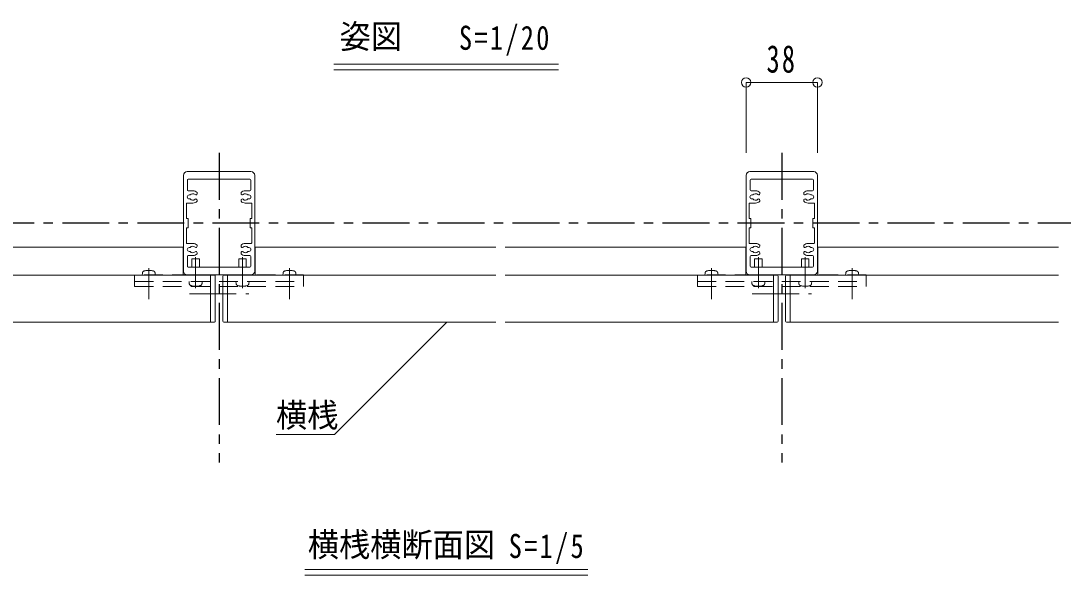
# Model space of a CAD drawing. Units: millimetres at full size, sheet at 1:5, with parts at other scales. Extents: x -1050 to 1050, y -742 to 742.
# Drawn here: x 142 to 698, y -224 to 71 of the extents above; entities that cross this region are included whole.
import ezdxf
from ezdxf.enums import TextEntityAlignment as Align

# ---------------------------------------------------------------- set-up
doc = ezdxf.new("R2010")
doc.units = ezdxf.units.MM
doc.header["$LTSCALE"] = 5
for name, pattern in [('CHAIN1', [8, 5, -1, 1, -1]), ('DASHED1', [1.8, 1.2, -0.6]), ('DASHED2', [3, 2, -1])]:
    doc.linetypes.add(name, pattern=pattern)
doc.layers.add('0-0_通り芯', color=7, linetype='CHAIN1')
for name, color, linetype, lineweight in [('0-3_寸法', 54, 'Continuous', 20), ('0-4_手摺部材', 92, 'Continuous', 20), ('0-6_パネル', 4, 'Continuous', 20), ('0-9_文字', 3, 'Continuous', 20), ('0-A_支柱', 6, 'Continuous', 20)]:
    doc.layers.add(name, color=color, linetype=linetype, lineweight=lineweight)
doc.styles.add('ＭＳ ゴシック', font='')
doc.styles.get('ＭＳ ゴシック').set_extended_font_data('MS Gothic')

# ---------------------------------------------------------------- blocks, each defined once
blk = doc.blocks.new('dimension_origin')
at = {"color": 0, "linetype": 'Continuous', "lineweight": -2}
blk.add_circle((0, 0), 1.25, dxfattribs=at)

msp = doc.modelspace()

# ---------------------------------------------------------------- linework, layer by layer
at = {"layer": '0-0_通り芯'}
for p, q in [((248.02, 0.707), (248.02, -164.293)), ((548.02, 0.707), (548.02, -164.293)), ((909.462, -36.793), (-277.5, -36.793))]:
    msp.add_line(p, q, dxfattribs=at)
at = {"layer": '0-3_寸法'}
for p, q in [((567.02, 38.207), (529.02, 38.207)), ((529.02, 38.207), (529.02, 0.707)), ((567.02, 38.207), (567.02, 0.707))]:
    msp.add_line(p, q, dxfattribs=at)
at = {"layer": '0-4_手摺部材', "linetype": 'CHAIN1'}
for p, q in [((235.52, -54.793), (235.52, -71.393)), ((260.52, -54.793), (260.52, -71.393)), ((535.52, -54.793), (535.52, -71.393)), ((560.52, -54.793), (560.52, -71.393)), ((210.52, -77.293), (210.52, -60.693)), ((285.52, -77.293), (285.52, -60.693)), ((510.52, -77.293), (510.52, -60.693)), ((585.52, -77.293), (585.52, -60.693)), ((232.22, -74.493), (263.82, -74.493)), ((532.22, -74.493), (563.82, -74.493))]:
    msp.add_line(p, q, dxfattribs=at)
at = {"layer": '0-4_手摺部材', "linetype": 'DASHED1'}
for p, q in [((207.118, -63.374), (207.02, -64.493)), ((214.02, -64.493), (207.02, -64.493)), ((213.922, -63.374), (214.02, -64.493)), ((282.118, -63.374), (282.02, -64.493)), ((289.02, -64.493), (282.02, -64.493)), ((288.922, -63.374), (289.02, -64.493)), ((507.118, -63.374), (507.02, -64.493)), ((514.02, -64.493), (507.02, -64.493)), ((513.922, -63.374), (514.02, -64.493)), ((582.118, -63.374), (582.02, -64.493)), ((589.02, -64.493), (582.02, -64.493)), ((588.922, -63.374), (589.02, -64.493)), ((232.118, -68.912), (232.02, -67.793)), ((238.922, -68.912), (239.02, -67.793)), ((257.118, -68.912), (257.02, -67.793)), ((263.922, -68.912), (264.02, -67.793)), ((532.118, -68.912), (532.02, -67.793)), ((538.922, -68.912), (539.02, -67.793)), ((557.118, -68.912), (557.02, -67.793)), ((563.922, -68.912), (564.02, -67.793))]:
    msp.add_line(p, q, dxfattribs=at)
at = {"layer": '0-4_手摺部材', "linetype": 'DASHED2'}
for p, q in [((293.02, -70.493), (293.02, -64.293)), ((593.02, -70.493), (593.02, -64.293)), ((203.02, -67.793), (293.02, -67.793)), ((203.02, -70.493), (293.02, -70.493)), ((503.02, -67.793), (593.02, -67.793)), ((503.02, -70.493), (593.02, -70.493))]:
    msp.add_line(p, q, dxfattribs=at)
at = {"layer": '0-4_手摺部材'}
for points in [[(237.52, -60.193), (237.52, -55.793), (233.52, -55.793), (233.52, -60.193)], [(258.52, -60.193), (258.52, -55.793), (262.52, -55.793), (262.52, -60.193)], [(537.52, -60.193), (537.52, -55.793), (533.52, -55.793), (533.52, -60.193)], [(558.52, -60.193), (558.52, -55.793), (562.52, -55.793), (562.52, -60.193)]]:
    msp.add_lwpolyline(points, dxfattribs=at)
at = {"layer": '0-4_手摺部材', "linetype": 'DASHED2'}
for points in [[(293.02, -64.293), (203.02, -64.293), (203.02, -70.493)], [(593.02, -64.293), (503.02, -64.293), (503.02, -70.493)]]:
    msp.add_lwpolyline(points, dxfattribs=at)
at = {"layer": '0-4_手摺部材', "linetype": 'DASHED1'}
for centre, radius, start, end in [((208.413, -63.487), 1.3, 105.88079, 174.99999), ((210.52, -70.893), 9, 74.11915, 105.88085), ((212.627, -63.487), 1.3, 5.00001, 74.11912), ((283.413, -63.487), 1.3, 105.88079, 174.99999), ((285.52, -70.893), 9, 74.11915, 105.88085), ((287.627, -63.487), 1.3, 5.00001, 74.11912), ((508.413, -63.487), 1.3, 105.88079, 174.99999), ((510.52, -70.893), 9, 74.11915, 105.88085), ((512.627, -63.487), 1.3, 5.00001, 74.11912), ((583.413, -63.487), 1.3, 105.88079, 174.99999), ((585.52, -70.893), 9, 74.11915, 105.88085), ((587.627, -63.487), 1.3, 5.00001, 74.11912), ((233.413, -68.799), 1.3, 185.00001, 254.11912), ((235.52, -61.393), 9, 254.11915, 285.88085), ((237.627, -68.799), 1.3, 285.88083, 354.99999), ((258.413, -68.799), 1.3, 185.00001, 254.11912), ((260.52, -61.393), 9, 254.11915, 285.88085), ((262.627, -68.799), 1.3, 285.88083, 354.99999), ((533.413, -68.799), 1.3, 185.00001, 254.11912), ((535.52, -61.393), 9, 254.11915, 285.88085), ((537.627, -68.799), 1.3, 285.88083, 354.99999), ((558.413, -68.799), 1.3, 185.00001, 254.11912), ((560.52, -61.393), 9, 254.11915, 285.88085), ((562.627, -68.799), 1.3, 285.88083, 354.99999)]:
    msp.add_arc(centre, radius, start, end, dxfattribs=at)
at = {"layer": '0-6_パネル'}
for p, q in [((103.02, -49.493), (228.82, -49.493)), ((228.82, -49.493), (228.82, -64.493)), ((267.22, -49.493), (267.22, -64.493)), ((395.52, -49.493), (267.22, -49.493)), ((400.52, -49.493), (528.82, -49.493)), ((528.82, -49.493), (528.82, -64.493)), ((567.22, -49.493), (567.22, -64.493)), ((695.52, -49.493), (567.22, -49.493)), ((103.02, -64.493), (243.52, -64.493)), ((243.52, -64.493), (243.52, -89.493)), ((245.52, -64.493), (243.52, -64.493)), ((246.02, -88.993), (246.02, -64.993)), ((250.02, -88.993), (250.02, -64.993)), ((250.52, -64.493), (252.52, -64.493)), ((252.52, -64.493), (395.52, -64.493)), ((400.52, -64.493), (543.52, -64.493)), ((543.52, -64.493), (543.52, -89.493)), ((545.52, -64.493), (543.52, -64.493)), ((546.02, -88.993), (546.02, -64.993)), ((550.02, -88.993), (550.02, -64.993)), ((550.52, -64.493), (552.52, -64.493)), ((552.52, -64.493), (695.52, -64.493)), ((103.02, -89.493), (243.52, -89.493)), ((243.52, -89.493), (245.52, -89.493)), ((252.52, -89.493), (395.52, -89.493)), ((400.52, -89.493), (543.52, -89.493)), ((543.52, -89.493), (545.52, -89.493)), ((552.52, -89.493), (695.52, -89.493))]:
    msp.add_line(p, q, dxfattribs=at)
for points in [[(252.52, -64.493), (252.52, -89.493), (250.52, -89.493)], [(552.52, -64.493), (552.52, -89.493), (550.52, -89.493)]]:
    msp.add_lwpolyline(points, dxfattribs=at)
for centre, start, end in [((245.52, -64.993), 0, 90), ((250.52, -64.993), 90, 180), ((545.52, -64.993), 0, 90), ((550.52, -64.993), 90, 180), ((245.52, -88.993), 270, 360), ((250.52, -88.993), 180, 270), ((545.52, -88.993), 270, 360), ((550.52, -88.993), 180, 270)]:
    msp.add_arc(centre, 0.5, start, end, dxfattribs=at)
at = {"layer": '0-9_文字'}
for p, q in [((429.008, 48), (309.255, 48)), ((429.008, 45), (309.255, 45)), ((444.538, -221.293), (293.731, -221.293)), ((444.538, -224.293), (293.731, -224.293))]:
    msp.add_line(p, q, dxfattribs=at)
msp.add_lwpolyline([(369.433, -89.493), (309.633, -149.293), (278.383, -149.293)], dxfattribs=at)
at = {"layer": '0-A_支柱'}
for p, q in [((231.02, -9.293), (265.02, -9.293)), ((531.02, -9.293), (565.02, -9.293)), ((229.02, -11.293), (229.02, -62.293)), ((231.12, -13.893), (231.12, -19.043)), ((264.42, -13.393), (231.62, -13.393)), ((264.92, -19.043), (264.92, -13.893)), ((267.02, -11.293), (267.02, -62.293)), ((529.02, -11.293), (529.02, -62.293)), ((531.12, -13.893), (531.12, -19.043)), ((564.42, -13.393), (531.62, -13.393)), ((564.92, -19.043), (564.92, -13.893)), ((567.02, -11.293), (567.02, -62.293)), ((231.62, -19.543), (234.02, -19.543)), ((232.62, -21.743), (232.07, -21.743)), ((236.32, -20.497), (236.32, -21.103)), ((259.72, -21.103), (259.72, -20.497)), ((262.02, -19.543), (264.42, -19.543)), ((263.97, -21.743), (263.42, -21.743)), ((531.62, -19.543), (534.02, -19.543)), ((532.62, -21.743), (532.07, -21.743)), ((536.32, -20.497), (536.32, -21.103)), ((559.72, -21.103), (559.72, -20.497)), ((562.02, -19.543), (564.42, -19.543)), ((563.97, -21.743), (563.42, -21.743)), ((230.62, -34.293), (230.62, -26.243)), ((234.02, -26.043), (230.82, -26.043)), ((232.07, -23.843), (232.62, -23.843)), ((236.32, -24.483), (236.32, -25.089)), ((259.72, -25.089), (259.72, -24.483)), ((265.22, -26.043), (262.02, -26.043)), ((263.42, -23.843), (263.97, -23.843)), ((265.42, -26.243), (265.42, -34.293)), ((530.62, -34.293), (530.62, -26.243)), ((534.02, -26.043), (530.82, -26.043)), ((532.07, -23.843), (532.62, -23.843)), ((536.32, -24.483), (536.32, -25.089)), ((559.72, -25.089), (559.72, -24.483)), ((565.22, -26.043), (562.02, -26.043)), ((563.42, -23.843), (563.97, -23.843)), ((565.42, -26.243), (565.42, -34.293)), ((231.52, -34.293), (230.62, -34.293)), ((231.52, -34.293), (231.52, -39.293)), ((264.52, -34.293), (264.52, -39.293)), ((264.52, -34.293), (265.42, -34.293)), ((531.52, -34.293), (530.62, -34.293)), ((531.52, -34.293), (531.52, -39.293)), ((564.52, -34.293), (564.52, -39.293)), ((564.52, -34.293), (565.42, -34.293)), ((231.52, -39.293), (230.62, -39.293)), ((230.62, -47.343), (230.62, -39.293)), ((264.52, -39.293), (265.42, -39.293)), ((265.42, -39.293), (265.42, -47.343)), ((531.52, -39.293), (530.62, -39.293)), ((530.62, -47.343), (530.62, -39.293)), ((564.52, -39.293), (565.42, -39.293)), ((565.42, -39.293), (565.42, -47.343)), ((230.82, -47.543), (234.02, -47.543)), ((232.62, -49.743), (232.07, -49.743)), ((236.32, -48.497), (236.32, -49.103)), ((259.72, -49.103), (259.72, -48.497)), ((262.02, -47.543), (265.22, -47.543)), ((263.97, -49.743), (263.42, -49.743)), ((530.82, -47.543), (534.02, -47.543)), ((532.62, -49.743), (532.07, -49.743)), ((536.32, -48.497), (536.32, -49.103)), ((559.72, -49.103), (559.72, -48.497)), ((562.02, -47.543), (565.22, -47.543)), ((563.97, -49.743), (563.42, -49.743)), ((231.12, -54.543), (231.12, -59.693)), ((234.02, -54.043), (231.62, -54.043)), ((232.07, -51.843), (232.62, -51.843)), ((236.32, -52.483), (236.32, -53.089)), ((259.72, -53.089), (259.72, -52.483)), ((264.42, -54.043), (262.02, -54.043)), ((263.42, -51.843), (263.97, -51.843)), ((264.92, -59.693), (264.92, -54.543)), ((531.12, -54.543), (531.12, -59.693)), ((534.02, -54.043), (531.62, -54.043)), ((532.07, -51.843), (532.62, -51.843)), ((536.32, -52.483), (536.32, -53.089)), ((559.72, -53.089), (559.72, -52.483)), ((564.42, -54.043), (562.02, -54.043)), ((563.42, -51.843), (563.97, -51.843)), ((564.92, -59.693), (564.92, -54.543)), ((264.42, -60.193), (231.62, -60.193)), ((564.42, -60.193), (531.62, -60.193)), ((231.02, -64.293), (265.02, -64.293)), ((531.02, -64.293), (565.02, -64.293))]:
    msp.add_line(p, q, dxfattribs=at)
for centre, radius, start, end in [((231.02, -11.293), 2, 90, 180), ((265.02, -11.293), 2, 0, 90), ((531.02, -11.293), 2, 90, 180), ((565.02, -11.293), 2, 0, 90), ((231.62, -13.893), 0.5, 90, 180), ((264.42, -13.893), 0.5, 0, 90), ((531.62, -13.893), 0.5, 90, 180), ((564.42, -13.893), 0.5, 0, 90), ((232.07, -22.793), 1.05, 90, 270), ((231.62, -19.043), 0.5, 180, 270), ((234.02, -22.793), 1.75, 45.30804, 143.1301), ((234.02, -22.793), 3.25, 44.95254, 90), ((235.692, -21.103), 0.628, 225.30804, 360), ((262.02, -22.793), 3.25, 90, 135.04746), ((260.348, -21.103), 0.628, 180, 314.69196), ((262.02, -22.793), 1.75, 36.8699, 134.69196), ((263.97, -22.793), 1.05, 270, 90), ((264.42, -19.043), 0.5, 270, 360), ((532.07, -22.793), 1.05, 90, 270), ((531.62, -19.043), 0.5, 180, 270), ((534.02, -22.793), 1.75, 45.30804, 143.1301), ((534.02, -22.793), 3.25, 44.95254, 90), ((535.692, -21.103), 0.628, 225.30804, 360), ((562.02, -22.793), 3.25, 90, 135.04746), ((560.348, -21.103), 0.628, 180, 314.69196), ((562.02, -22.793), 1.75, 36.8699, 134.69196), ((563.97, -22.793), 1.05, 270, 90), ((564.42, -19.043), 0.5, 270, 360), ((230.82, -26.243), 0.2, 90, 180), ((234.02, -22.793), 1.75, 216.8699, 314.69196), ((234.02, -22.793), 3.25, 270, 315.04746), ((235.692, -24.483), 0.628, 0, 134.69196), ((260.348, -24.483), 0.628, 45.30804, 180), ((262.02, -22.793), 3.25, 224.95254, 270), ((262.02, -22.793), 1.75, 225.30804, 323.1301), ((265.22, -26.243), 0.2, 0, 90), ((530.82, -26.243), 0.2, 90, 180), ((534.02, -22.793), 1.75, 216.8699, 314.69196), ((534.02, -22.793), 3.25, 270, 315.04746), ((535.692, -24.483), 0.628, 0, 134.69196), ((560.348, -24.483), 0.628, 45.30804, 180), ((562.02, -22.793), 3.25, 224.95254, 270), ((562.02, -22.793), 1.75, 225.30804, 323.1301), ((565.22, -26.243), 0.2, 0, 90), ((230.82, -47.343), 0.2, 180, 270), ((232.07, -50.793), 1.05, 90, 270), ((234.02, -50.793), 1.75, 45.30804, 143.1301), ((234.02, -50.793), 3.25, 44.95254, 90), ((235.692, -49.103), 0.628, 225.30804, 360), ((262.02, -50.793), 3.25, 90, 135.04746), ((260.348, -49.103), 0.628, 180, 314.69196), ((262.02, -50.793), 1.75, 36.8699, 134.69196), ((263.97, -50.793), 1.05, 270, 90), ((265.22, -47.343), 0.2, 270, 360), ((530.82, -47.343), 0.2, 180, 270), ((532.07, -50.793), 1.05, 90, 270), ((534.02, -50.793), 1.75, 45.30804, 143.1301), ((534.02, -50.793), 3.25, 44.95254, 90), ((535.692, -49.103), 0.628, 225.30804, 360), ((562.02, -50.793), 3.25, 90, 135.04746), ((560.348, -49.103), 0.628, 180, 314.69196), ((562.02, -50.793), 1.75, 36.8699, 134.69196), ((563.97, -50.793), 1.05, 270, 90), ((565.22, -47.343), 0.2, 270, 360), ((231.62, -54.543), 0.5, 90, 180), ((234.02, -50.793), 1.75, 216.8699, 314.69196), ((234.02, -50.793), 3.25, 270, 315.04746), ((235.692, -52.483), 0.628, 0, 134.69196), ((260.348, -52.483), 0.628, 45.30804, 180), ((262.02, -50.793), 3.25, 224.95254, 270), ((262.02, -50.793), 1.75, 225.30804, 323.1301), ((264.42, -54.543), 0.5, 0, 90), ((531.62, -54.543), 0.5, 90, 180), ((534.02, -50.793), 1.75, 216.8699, 314.69196), ((534.02, -50.793), 3.25, 270, 315.04746), ((535.692, -52.483), 0.628, 0, 134.69196), ((560.348, -52.483), 0.628, 45.30804, 180), ((562.02, -50.793), 3.25, 224.95254, 270), ((562.02, -50.793), 1.75, 225.30804, 323.1301), ((564.42, -54.543), 0.5, 0, 90), ((231.62, -59.693), 0.5, 180, 270), ((264.42, -59.693), 0.5, 270, 360), ((531.62, -59.693), 0.5, 180, 270), ((564.42, -59.693), 0.5, 270, 360), ((231.02, -62.293), 2, 180, 270), ((265.02, -62.293), 2, 270, 360), ((531.02, -62.293), 2, 180, 270), ((565.02, -62.293), 2, 270, 360)]:
    msp.add_arc(centre, radius, start, end, dxfattribs=at)

# ---------------------------------------------------------------- block references
at = {"layer": '0-3_寸法', "xscale": 2, "yscale": 2, "rotation": 180}
msp.add_blockref('dimension_origin', (529.02, 38.207), dxfattribs=at)
at = {"layer": '0-3_寸法', "xscale": 2, "yscale": 2}
msp.add_blockref('dimension_origin', (567.02, 38.207), dxfattribs=at)

# ---------------------------------------------------------------- texts
at = {"layer": '0-3_寸法', "insert": (539.895, 43.207), "char_height": 14.66, "attachment_point": 7, "style": 'ＭＳ ゴシック'}
msp.add_mtext('\\T1.17;\\W0.7;38', dxfattribs=at)
at = {"layer": '0-9_文字', "style": 'ＭＳ ゴシック', "width": 0.95}
for s, p in [('姿図', (312.321, 52.481)), ('横桟', (278.383, -149.293)), ('横桟横断面図', (295.351, -218.293))]:
    msp.add_text(s, height=12.83, dxfattribs=at).set_placement(p, align=Align.BOTTOM_LEFT)
at = {"layer": '0-9_文字', "char_height": 12.83, "attachment_point": 7, "style": 'ＭＳ ゴシック'}
for s, insert in [('\\T1.18;\\W0.8;S=1/20', (375.914, 52.481)), ('\\T1.18;\\W0.8;S=1/5', (402.455, -218.293))]:
    msp.add_mtext(s, dxfattribs=dict(at, insert=insert))

doc.saveas('drawing.dxf')
